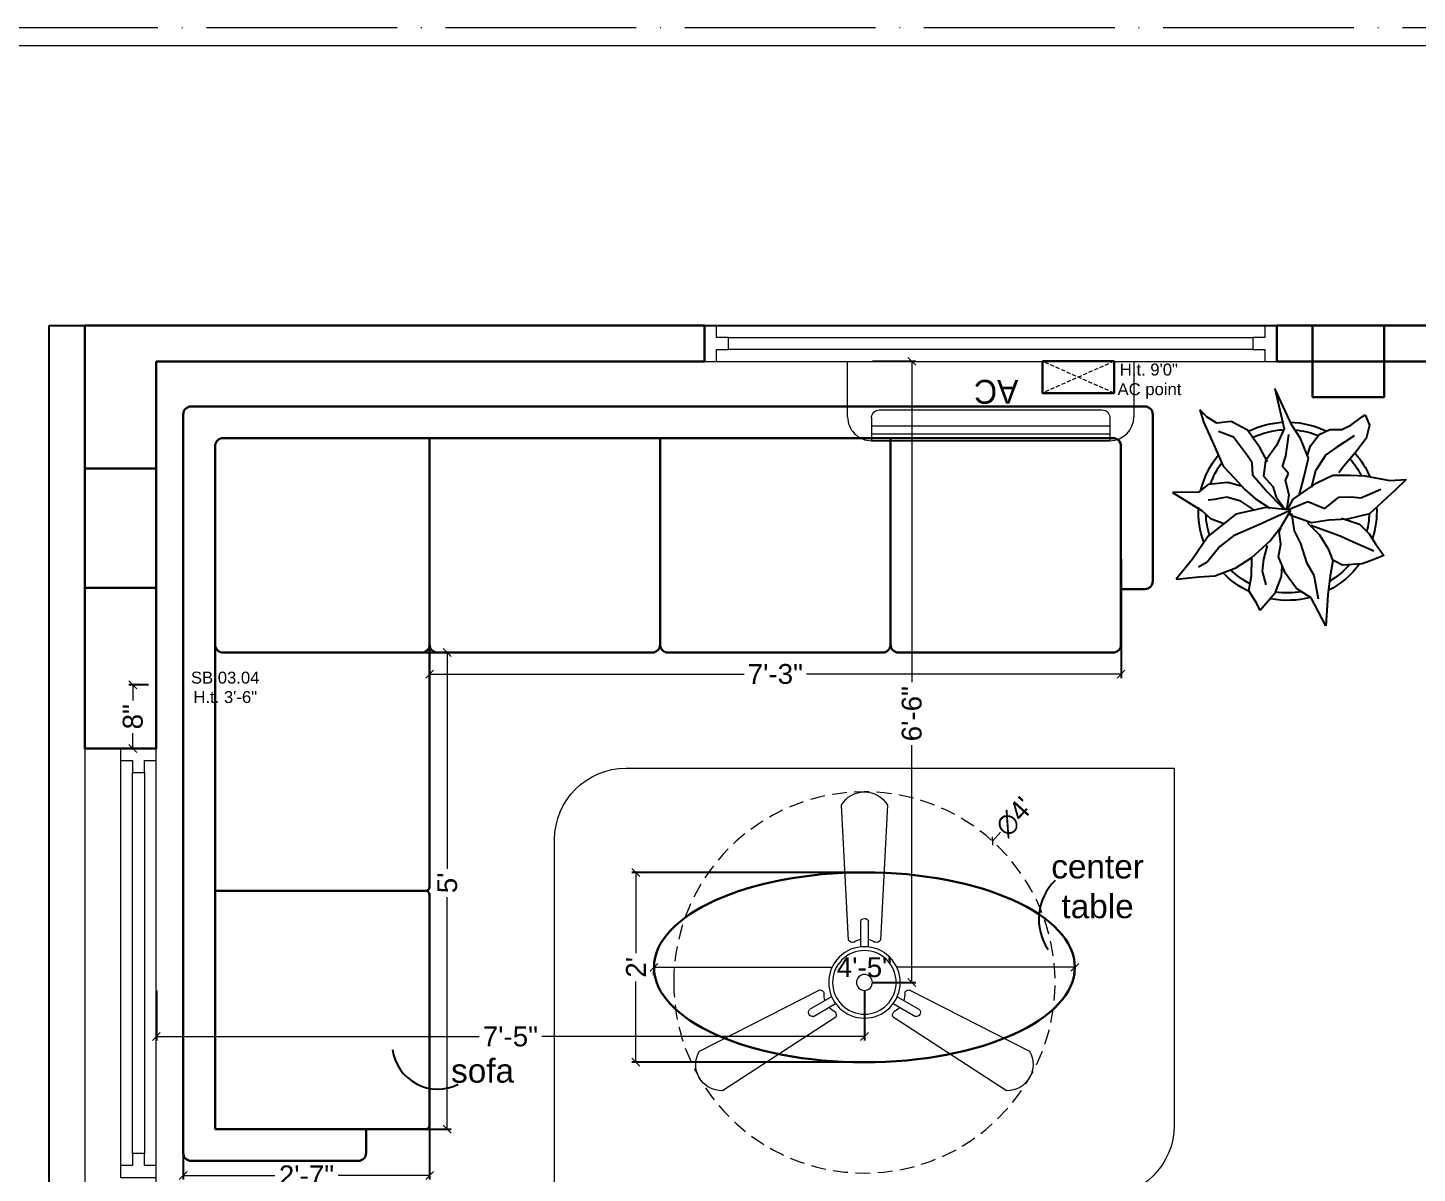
# Model space of a CAD drawing. Header units: millimetres. Extents: x 56222 to 3066687, y -650199 to -121287.
# Drawn here: x 149337.9 to 149512.8, y -177196.7 to -177052.5 of the extents above; entities that cross this region are included whole.
import ezdxf

# ---------------------------------------------------------------- set-up
doc = ezdxf.new("R2010")
doc.units = ezdxf.units.MM
doc.header["$MEASUREMENT"] = 0
doc.header["$PDMODE"] = 35
for name, pattern in [('ACAD_ISO04W100', [30, 24, -3, 0, -3]), ('DASHED', [0.75, 0.5, -0.25]), ('DASHED2', [0.375, 0.25, -0.125])]:
    doc.linetypes.add(name, pattern=pattern)
doc.layers.get('Defpoints').update_dxf_attribs({"color": 220})
for name, color, linetype, lineweight in [('COLUMN', 1, 'Continuous', 30), ('dim05', 1, 'Continuous', 13), ('el', 7, 'Continuous', 20), ('ELEC-wires', 1, 'DASHED2', 13), ('Electrical', 84, 'Continuous', 30), ('FUR', 250, 'Continuous', 0), ('FURNITURE', 32, 'Continuous', 9), ('GROUND FLOOR', 7, 'Continuous', 9), ('Labelling', 1, 'Continuous', 25), ('SECOND FLOOR', 7, 'Continuous', 9), ('SECOND FLOOR  ( PLINE )', 251, 'Continuous', 30), ('SECOND FLOOR ( DW_RAIL )', 7, 'Continuous', 9), ('Text', 7, 'Continuous', 15), ('wall', 7, 'Continuous', 30), ('XX~SLAB ( BEAM )~ ( DIM )', 7, 'Continuous', 9)]:
    doc.layers.add(name, color=color, linetype=linetype, lineweight=lineweight)
doc.layers.add('XX~SLAB ( PLINE )', color=251, linetype='Continuous', plot=False)
doc.styles.add('Arial', font='arial.ttf')
doc.styles.add('century g', font='GOTHIC.TTF')
doc.styles.get("Standard").update_dxf_attribs({"font": 'arial.ttf', "height": 6})
doc.styles.add('style4', font='ARIALN.TTF')
doc.styles.add('TEXT', font='eurr____.ttf')
doc.dimstyles.new('Archana', dxfattribs={"dimtxt": 2, "dimasz": 0.75, "dimexe": 0.5, "dimexo": 0.5, "dimgap": 0, "dimtad": 0, "dimzin": 0, "dimdsep": 46, "dimlunit": 4, "dimtxsty": 'century g', "dimblk": 'OBLIQUE', "dimcen": 0, "dimdle": 1, "dimclrd": 256, "dimclre": 256, "dimclrt": 256, "dimadec": 0, "dimazin": 0, "dimtfac": 1, "dimtofl": 0, "dimtmove": 1, "dimatfit": 3, "dimfxl": 1, "dimfxlon": 1, "dimtolj": 1, "dimtzin": 0, "dimlwd": -1, "dimlwe": -1, "dimarcsym": 0})
doc.dimstyles.new('ISO-25', dxfattribs={"dimtxt": 2.5, "dimasz": 1, "dimexe": 0.5, "dimexo": 1, "dimtad": 0, "dimdec": 1, "dimlunit": 4, "dimtxsty": 'Standard', "dimblk": 'OBLIQUE', "dimcen": 2.5, "dimclrd": 1, "dimclre": 1, "dimclrt": 5, "dimadec": 0, "dimazin": 0, "dimtfac": 1, "dimtdec": 1, "dimtmove": 0, "dimatfit": 3, "dimfxl": 1, "dimlwd": -1, "dimarcsym": 0})

# ---------------------------------------------------------------- blocks, each defined once
blk = doc.blocks.new('_Oblique')
at = {"layer": 'wall', "color": 0, "lineweight": -2}
blk.add_line((-0.5, -0.5), (0.5, 0.5), dxfattribs=at)
blk = doc.blocks.new('*D714')
at = {"layer": 'Defpoints', "color": 0, "transparency": 16777216}
for p in [(149379.91, -177131.12), (149390.72, -177131.12), (149379.91, -177191.12)]:
    blk.add_point(p, dxfattribs=at)
at = {"layer": 'dim05', "color": 1, "linetype": 'Continuous', "lineweight": -2, "transparency": 16777216}
for p, q in [((149380.91, -177131.12), (149391.22, -177131.12)), ((149380.91, -177191.12), (149391.22, -177191.12))]:
    blk.add_line(p, q, dxfattribs=at)
at = {"layer": 'dim05', "color": 1, "linetype": 'Continuous', "transparency": 16777216}
for p, q in [((149390.72, -177131.12), (149390.72, -177158.35)), ((149390.72, -177191.12), (149390.72, -177161.9))]:
    blk.add_line(p, q, dxfattribs=at)
at = {"layer": 'dim05', "color": 1, "transparency": 16777216}
for p, rotation in [((149390.72, -177131.12), 90), ((149390.72, -177191.12), 270)]:
    blk.add_blockref('_Oblique', p, dxfattribs=dict(at, rotation=rotation))
at = {"layer": 'dim05', "color": 5, "lineweight": 25, "transparency": 16777216, "insert": (149390.72, -177160.12), "char_height": 2.5, "attachment_point": 5, "rotation": 90, "style": 'Arial'}
blk.add_mtext("5'", dxfattribs=at)
blk = doc.blocks.new('*D715')
at = {"layer": 'Defpoints', "color": 0, "transparency": 16777216}
for p in [(149475.5, -177118.37), (149388.5, -177133.83), (149475.5, -177133.83)]:
    blk.add_point(p, dxfattribs=at)
at = {"layer": 'dim05', "color": 1, "linetype": 'Continuous', "lineweight": -2, "transparency": 16777216}
for p, q in [((149475.5, -177119.37), (149475.5, -177134.33)), ((149388.5, -177132.83), (149388.5, -177133.33))]:
    blk.add_line(p, q, dxfattribs=at)
at = {"layer": 'dim05', "color": 1, "linetype": 'Continuous', "transparency": 16777216}
for p, q in [((149388.5, -177133.83), (149428.06, -177133.83)), ((149475.5, -177133.83), (149435.94, -177133.83))]:
    blk.add_line(p, q, dxfattribs=at)
at = {"layer": 'dim05', "color": 1, "transparency": 16777216, "rotation": 180}
blk.add_blockref('_Oblique', (149388.5, -177133.83), dxfattribs=at)
at = {"layer": 'dim05', "color": 1, "transparency": 16777216}
blk.add_blockref('_Oblique', (149475.5, -177133.83), dxfattribs=at)
at = {"layer": 'dim05', "color": 5, "lineweight": 25, "transparency": 16777216, "insert": (149432, -177133.83), "char_height": 2.5, "attachment_point": 5, "style": 'Arial'}
blk.add_mtext('7\'-3"', dxfattribs=at)
blk = doc.blocks.new('*D716')
at = {"layer": 'Defpoints', "color": 0, "transparency": 16777216}
for p in [(149357.5, -177184.74), (149388.5, -177186.19), (149388.5, -177196.95)]:
    blk.add_point(p, dxfattribs=at)
at = {"layer": 'dim05', "color": 1, "linetype": 'Continuous', "lineweight": -2, "transparency": 16777216}
for p, q in [((149357.5, -177185.74), (149357.5, -177197.45)), ((149388.5, -177187.19), (149388.5, -177197.45))]:
    blk.add_line(p, q, dxfattribs=at)
at = {"layer": 'dim05', "color": 1, "linetype": 'Continuous', "transparency": 16777216}
for p, q in [((149357.5, -177196.95), (149369.03, -177196.95)), ((149388.5, -177196.95), (149376.97, -177196.95))]:
    blk.add_line(p, q, dxfattribs=at)
at = {"layer": 'dim05', "color": 1, "transparency": 16777216, "rotation": 180}
blk.add_blockref('_Oblique', (149357.5, -177196.95), dxfattribs=at)
at = {"layer": 'dim05', "color": 1, "transparency": 16777216}
blk.add_blockref('_Oblique', (149388.5, -177196.95), dxfattribs=at)
at = {"layer": 'dim05', "color": 5, "lineweight": 25, "transparency": 16777216, "insert": (149373, -177196.95), "char_height": 2.5, "attachment_point": 5, "style": 'Arial'}
blk.add_mtext('2\'-7"', dxfattribs=at)
blk = doc.blocks.new('*D717')
at = {"layer": 'Defpoints', "color": 0, "transparency": 16777216}
for p in [(149416.73, -177170.75), (149469.69, -177170.75), (149469.69, -177170.75)]:
    blk.add_point(p, dxfattribs=at)
at = {"layer": 'dim05', "color": 1, "linetype": 'Continuous', "transparency": 16777216}
for p, q in [((149416.73, -177170.75), (149439.21, -177170.75)), ((149469.69, -177170.75), (149447.21, -177170.75))]:
    blk.add_line(p, q, dxfattribs=at)
at = {"layer": 'dim05', "color": 1, "linetype": 'Continuous', "lineweight": -2, "transparency": 16777216}
for p, q in [((149416.73, -177171.75), (149416.73, -177171.25)), ((149469.69, -177171.75), (149469.69, -177171.25))]:
    blk.add_line(p, q, dxfattribs=at)
at = {"layer": 'dim05', "color": 1, "transparency": 16777216, "rotation": 180}
blk.add_blockref('_Oblique', (149416.73, -177170.75), dxfattribs=at)
at = {"layer": 'dim05', "color": 1, "transparency": 16777216}
blk.add_blockref('_Oblique', (149469.69, -177170.75), dxfattribs=at)
at = {"layer": 'dim05', "color": 5, "lineweight": 25, "transparency": 16777216, "insert": (149443.21, -177170.75), "char_height": 2.5, "attachment_point": 5, "style": 'Arial'}
blk.add_mtext('4\'-5"', dxfattribs=at)
blk = doc.blocks.new('*D718')
at = {"layer": 'Defpoints', "color": 0, "transparency": 16777216}
for p in [(149443.21, -177158.8), (149414.46, -177182.71), (149443.21, -177182.71)]:
    blk.add_point(p, dxfattribs=at)
at = {"layer": 'dim05', "color": 1, "linetype": 'Continuous', "lineweight": -2, "transparency": 16777216}
for p, q in [((149442.21, -177158.8), (149413.96, -177158.8)), ((149442.21, -177182.71), (149413.96, -177182.71))]:
    blk.add_line(p, q, dxfattribs=at)
at = {"layer": 'dim05', "color": 1, "linetype": 'Continuous', "transparency": 16777216}
for p, q in [((149414.46, -177158.8), (149414.46, -177168.96)), ((149414.46, -177182.71), (149414.46, -177172.55))]:
    blk.add_line(p, q, dxfattribs=at)
at = {"layer": 'dim05', "color": 1, "transparency": 16777216}
for p, rotation in [((149414.46, -177158.8), 90), ((149414.46, -177182.71), 270)]:
    blk.add_blockref('_Oblique', p, dxfattribs=dict(at, rotation=rotation))
at = {"layer": 'dim05', "color": 5, "lineweight": 25, "transparency": 16777216, "insert": (149414.46, -177170.75), "char_height": 2.5, "attachment_point": 5, "rotation": 90, "style": 'Arial'}
blk.add_mtext("2'", dxfattribs=at)
blk = doc.blocks.new('ARPLS010')
at = {"linetype": 'ByBlock'}
for p, q in [((0.1786, 0.6656), (0.1209, 0.6046)), ((0.1737, 0.5731), (0.1786, 0.6656)), ((0.1209, 0.6046), (-0.013, 0.459)), ((0.2004, 0.4323), (0.1737, 0.5731)), ((-0.2479, 0.5398), (-0.2779, 0.4665)), ((-0.1824, 0.4929), (-0.2479, 0.5398)), ((-0.2222, 0.4843), (-0.1643, 0.3469)), ((-0.1253, 0.4586), (-0.1824, 0.4929)), ((0.0907, 0.4465), (0.1252, 0.5219)), ((-0.2949, 0.4197), (-0.3016, 0.3092)), ((-0.2779, 0.4665), (-0.2949, 0.4197)), ((-0.0716, 0.4039), (-0.1253, 0.4586)), ((-0.0384, 0.3021), (-0.0716, 0.4039)), ((-0.013, 0.459), (-0.0442, 0.3355)), ((0.0767, 0.4116), (0.0907, 0.4465)), ((0.0818, 0.3579), (0.0767, 0.4116)), ((0.203, 0.3517), (0.2004, 0.4323)), ((0.4094, 0.4396), (0.3304, 0.3803)), ((0.4836, 0.4589), (0.4094, 0.4396)), ((0.5417, 0.4337), (0.4836, 0.4589)), ((0.4845, 0.3539), (0.5326, 0.4201)), ((0.5326, 0.4201), (0.5417, 0.4337)), ((-0.1643, 0.3469), (-0.1387, 0.2954)), ((-0.0442, 0.3355), (-0.0488, 0.232)), ((0.0804, 0.2882), (0.0818, 0.3579)), ((0.2038, 0.2539), (0.203, 0.3517)), ((0.2517, 0.3126), (0.2159, 0.2868)), ((0.3304, 0.3803), (0.2517, 0.3126)), ((0.4246, 0.3731), (0.3564, 0.2694)), ((0.4592, 0.3029), (0.4845, 0.3539)), ((-0.3617, 0.2404), (-0.4686, 0.226)), ((-0.2775, 0.2541), (-0.3617, 0.2404)), ((-0.3016, 0.3092), (-0.276, 0.2577)), ((-0.2096, 0.2272), (-0.2775, 0.2541)), ((-0.1387, 0.2954), (-0.08, 0.1306)), ((0.015, 0.2089), (0.0804, 0.2882)), ((0.1599, 0.1646), (0.2038, 0.2539)), ((0.3564, 0.2694), (0.3178, 0.2133)), ((0.4317, 0.1759), (0.4588, 0.236)), ((0.4588, 0.236), (0.4592, 0.3029)), ((-0.4686, 0.226), (-0.6429, 0.2157)), ((-0.6429, 0.2157), (-0.485, 0.1336)), ((-0.3591, 0.1484), (-0.4903, 0.1716)), ((-0.1319, 0.1798), (-0.2096, 0.2272)), ((-0.0628, 0.1105), (-0.1319, 0.1798)), ((-0.0488, 0.232), (-0.0654, 0.1352)), ((0.0559, 0.1138), (0.015, 0.2089)), ((0.0677, 0.0315), (0.1599, 0.1646)), ((0.2273, 0.1566), (0.1321, 0.1312)), ((0.3178, 0.2133), (0.2273, 0.1566)), ((0.3681, 0.1282), (0.4317, 0.1759)), ((-0.485, 0.1336), (-0.4331, 0.0508)), ((-0.2871, 0.1063), (-0.3591, 0.1484)), ((-0.1805, 0.0727), (-0.2871, 0.1063)), ((-0.0654, 0.1352), (-0.0236, 0.0176)), ((0.009, 0.0051), (0.0559, 0.1138)), ((0.0879, 0.065), (0.1871, 0.0906)), ((0.1871, 0.0906), (0.2973, 0.1164)), ((0.2973, 0.1164), (0.4079, 0.0715)), ((0.3089, 0.1092), (0.3681, 0.1282)), ((-0.4331, 0.0508), (-0.3488, -0.0105)), ((-0.1106, 0.0364), (-0.1805, 0.0727)), ((-0.0127, 0.0218), (-0.1106, 0.0364)), ((-0.0839, -0.034), (0.007, 0.0185)), ((0.0033, 0.0105), (-0.0765, -0.1604)), ((-0.0236, 0.0176), (0.009, 0.0051)), ((0.0056, -0.0025), (0.0677, 0.0315)), ((0.007, 0.0185), (0.0203, -0.1212)), ((0.017, -0.0025), (0.0914, 0.009)), ((0.0914, 0.009), (0.1726, -0.0113)), ((0.1726, -0.0113), (0.2116, 0.0042)), ((0.2116, 0.0042), (0.2519, -0.0297)), ((0.3086, -0.0099), (0.4301, 0.0063)), ((0.4079, 0.0715), (0.4823, 0.0239)), ((0.4823, 0.0239), (0.6892, -0.0722)), ((-0.4639, -0.073), (-0.558, -0.1523)), ((-0.3658, -0.0358), (-0.4639, -0.073)), ((-0.3061, -0.0325), (-0.3658, -0.0358)), ((-0.3488, -0.0105), (-0.2561, -0.0501)), ((-0.2561, -0.0501), (-0.1852, -0.0384)), ((-0.1852, -0.0384), (-0.1139, -0.0462)), ((-0.1682, -0.0996), (-0.0839, -0.034)), ((-0.1139, -0.0462), (-0.0933, -0.0358)), ((0.0099, -0.0141), (0.017, -0.0025)), ((0.0781, -0.0641), (0.0099, -0.0141)), ((0.0157, -0.0234), (0.1163, -0.1225)), ((0.1381, -0.0834), (0.0781, -0.0641)), ((0.2519, -0.0297), (0.3086, -0.0099)), ((0.3695, -0.0637), (0.2831, -0.1235)), ((0.4623, -0.0207), (0.3695, -0.0637)), ((0.6892, -0.0722), (0.4623, -0.0207)), ((-0.558, -0.1523), (-0.517, -0.1721)), ((-0.3357, -0.1423), (-0.413, -0.1213)), ((-0.2687, -0.1346), (-0.3357, -0.1423)), ((-0.1926, -0.1133), (-0.2687, -0.1346)), ((-0.2591, -0.1996), (-0.1682, -0.0996)), ((0.0203, -0.1212), (-0.0171, -0.2909)), ((0.0696, -0.1792), (0.0178, -0.1004)), ((0.1163, -0.1225), (0.2005, -0.1946)), ((0.1969, -0.1353), (0.1381, -0.0834)), ((0.2831, -0.1235), (0.1969, -0.1353)), ((0.2769, -0.1138), (0.3571, -0.156)), ((-0.517, -0.1721), (-0.4469, -0.2161)), ((-0.4469, -0.2161), (-0.3628, -0.2024)), ((-0.3628, -0.2024), (-0.263, -0.1997)), ((-0.3183, -0.2896), (-0.2591, -0.1996)), ((-0.0765, -0.1604), (-0.1378, -0.3036)), ((0.059, -0.2695), (0.0048, -0.1846)), ((0.1215, -0.2391), (0.0696, -0.1792)), ((0.2005, -0.1946), (0.2718, -0.1985)), ((0.2718, -0.1985), (0.3107, -0.2245)), ((0.3107, -0.2245), (0.4147, -0.3039)), ((0.3571, -0.156), (0.4546, -0.2261)), ((0.4546, -0.2261), (0.5031, -0.3171)), ((-0.3626, -0.4077), (-0.3183, -0.2896)), ((-0.1378, -0.3036), (-0.1986, -0.38)), ((-0.0171, -0.2909), (-0.1413, -0.4457)), ((0.0803, -0.3417), (0.059, -0.2695)), ((0.1845, -0.2988), (0.1215, -0.2391)), ((0.141, -0.2614), (0.1604, -0.3356)), ((0.2515, -0.3622), (0.1845, -0.2988)), ((0.4147, -0.3039), (0.4473, -0.3875)), ((-0.1986, -0.38), (-0.2867, -0.4496)), ((-0.0422, -0.4315), (-0.0708, -0.3517)), ((0.0664, -0.4074), (0.0803, -0.3417)), ((0.1604, -0.3356), (0.15, -0.4452)), ((0.3757, -0.4162), (0.2515, -0.3622)), ((0.5031, -0.3171), (0.4936, -0.3977)), ((-0.368, -0.4959), (-0.3626, -0.4077)), ((-0.2867, -0.4496), (-0.3144, -0.4984)), ((-0.1413, -0.4457), (-0.2694, -0.5334)), ((0.0016, -0.4799), (-0.0422, -0.4315)), ((0.0639, -0.4456), (0.0664, -0.4074)), ((0.15, -0.4452), (0.1056, -0.5003)), ((0.5019, -0.4722), (0.3757, -0.4162)), ((0.4936, -0.3977), (0.5278, -0.4522)), ((0.5278, -0.4522), (0.5674, -0.4935)), ((-0.3817, -0.6245), (-0.368, -0.4959)), ((-0.2694, -0.5334), (-0.3817, -0.6245)), ((0.1036, -0.6459), (0.0016, -0.4799)), ((0.1056, -0.5003), (0.1036, -0.6459)), ((0.5674, -0.4935), (0.5019, -0.4722))]:
    blk.add_line(p, q, dxfattribs=at)
for radius, start, end in [(0.5, 87.23669, 107.91539), (0.5, 126.2799, 152.70421), (0.4583, 91.65963, 104.07841), (0.5, 49.07911, 67.03241), (0.4583, 49.84606, 63.97637), (0.4583, 130.7647, 148.97893), (0.4583, 5.05171, 21.91083), (0.5, 1.37819, 25.75649), (0.5, 164.9216, 191.03024), (0.4583, 169.9629, 188.65169), (0.4583, 334.56254, 357.15322), (0.5, 333.69908, 357.5577), (0.5, 205.1623, 226.32036), (0.4583, 207.23198, 224.08187), (0.5, 283.53242, 308.87117), (0.4583, 289.26599, 306.11067), (0.4583, 252.85225, 267.71102), (0.5, 249.55297, 272.4234)]:
    blk.add_arc((0, 0), radius, start, end, dxfattribs=at)
blk = doc.blocks.new('fan')
at = {"layer": 'Electrical', "lineweight": 15, "ltscale": 20}
for p, q in [((3300835.29, -509900.78), (3300836.47, -509923.43)), ((3300841.81, -509923.43), (3300842.99, -509900.78)), ((3300838.47, -509924.57), (3300838.47, -509920.25)), ((3300839.81, -509920.28), (3300839.81, -509924.57)), ((3300831.66, -509931.77), (3300811.45, -509942.07)), ((3300866.83, -509942.07), (3300846.62, -509931.77)), ((3300829.93, -509935.08), (3300833.64, -509932.93)), ((3300834.31, -509934.09), (3300830.57, -509936.25)), ((3300847.68, -509936.23), (3300843.97, -509934.09)), ((3300844.64, -509932.93), (3300848.38, -509935.09)), ((3300815.3, -509948.74), (3300834.33, -509936.39)), ((3300843.95, -509936.39), (3300862.98, -509948.74))]:
    blk.add_line(p, q, dxfattribs=at)
at = {"layer": 'Electrical', "linetype": 'DASHED', "lineweight": 15, "ltscale": 5}
blk.add_circle((3300839.14, -509930.53), 32, dxfattribs=at)
at = {"layer": 'Electrical', "lineweight": 15, "ltscale": 20}
for centre, major_axis, start_param, end_param in [((3300839.14, -509902.94), (3.12, 3.12), -0.272136, 1.842967), ((3300839.13, -509920.5), (0.501, 0.501), -0.465536, 1.983618), ((3300839.14, -509930.53), (4.24, -4.24), 3.14161, 9.424795), ((3300839.14, -509930.53), (3.77, -3.77), 1.749190548672175e-05, 6.283202799085073), ((3300837.1, -509923.08), (0.51, 0.51), 2.863014, 4.257784), ((3300839.14, -509926.42), (2.27, -2.27), 2.565057, 2.951308), ((3300839.14, -509926.42), (2.27, 2.27), 0.19032, 0.57657), ((3300841.18, -509923.08), (0.51, -0.51), 5.167028, 6.561799), ((3300839.14, -509930.53), (0.943, 0.943), 1.570814, 7.853999), ((3300831.67, -509932.49), (0.51, -0.51), 0.978238, 2.373008), ((3300835.59, -509932.58), (2.27, -2.27), 3.855511, 4.241762), ((3300842.69, -509932.58), (2.27, 2.27), 5.183051, 5.569301), ((3300846.61, -509932.49), (0.51, -0.51), 2.339416, 3.734186), ((3300835.59, -509932.58), (2.27, -2.27), 4.659452, 5.045703), ((3300842.69, -509932.58), (2.27, 2.27), 4.37911, 4.765361), ((3300830.46, -509935.55), (0.501, -0.501), 3.199655, 5.648809), ((3300833.71, -509936.02), (0.51, 0.51), -1.325776, 0.068994), ((3300844.57, -509936.02), (0.51, -0.51), 3.072633, 4.467404), ((3300847.83, -509935.54), (0.501, 0.501), 3.723254, 6.172408), ((3300815.25, -509944.32), (3.12, -3.12), 3.393055, 5.508159), ((3300863.03, -509944.32), (3.12, -3.12), 5.48745, 7.602554)]:
    blk.add_ellipse(centre, major_axis=major_axis, ratio=1, start_param=start_param, end_param=end_param, dxfattribs=at)
blk = doc.blocks.new('*D857')
at = {"layer": 'Defpoints', "color": 0, "transparency": 16777216}
for p in [(149459.32, -177154.86), (149427.1, -177190.44)]:
    blk.add_point(p, dxfattribs=at)
at = {"layer": 'dim05', "transparency": 16777216}
blk.add_line((149460.33, -177153.75), (149459.32, -177154.86), dxfattribs=at)
at = {"layer": 'dim05', "transparency": 16777216, "xscale": 0.75, "yscale": 0.75, "zscale": 0.75, "rotation": 227.8301719994479}
blk.add_blockref('_Oblique', (149459.32, -177154.86), dxfattribs=at)
at = {"layer": 'dim05', "color": 5, "lineweight": 25, "transparency": 16777216, "insert": (149462.09, -177151.81), "char_height": 2.5, "attachment_point": 5, "rotation": 47.8302, "style": 'century g'}
blk.add_mtext("\\A1;∅4'", dxfattribs=at)
blk = doc.blocks.new('*D859')
at = {"layer": 'Defpoints', "color": 0, "transparency": 16777216}
for p in [(149443.21, -177094.45, -0.13), (149449.17, -177094.45), (149443.21, -177172.65, -0.13)]:
    blk.add_point(p, dxfattribs=at)
at = {"layer": 'dim05', "color": 1, "linetype": 'Continuous', "lineweight": -2, "transparency": 16777216}
for p, q in [((149444.21, -177094.45), (149449.67, -177094.45)), ((149444.21, -177172.65), (149449.67, -177172.65))]:
    blk.add_line(p, q, dxfattribs=at)
at = {"layer": 'dim05', "color": 1, "linetype": 'Continuous', "transparency": 16777216}
for p, q in [((149449.17, -177094.45), (149449.17, -177134.86)), ((149449.17, -177172.65), (149449.17, -177142.77))]:
    blk.add_line(p, q, dxfattribs=at)
at = {"layer": 'dim05', "color": 1, "transparency": 16777216}
for p, rotation in [((149449.17, -177094.45), 90), ((149449.17, -177172.65), 270)]:
    blk.add_blockref('_Oblique', p, dxfattribs=dict(at, rotation=rotation))
at = {"layer": 'dim05', "color": 5, "lineweight": 25, "transparency": 16777216, "insert": (149449.17, -177138.82), "char_height": 2.5, "attachment_point": 5, "rotation": 90, "style": 'Arial'}
blk.add_mtext('6\'-6"', dxfattribs=at)
blk = doc.blocks.new('*D860')
at = {"layer": 'Defpoints', "color": 0, "transparency": 16777216}
for p in [(149354.11, -177172.65, -0.13), (149443.21, -177172.65, -0.13), (149354.11, -177179.47)]:
    blk.add_point(p, dxfattribs=at)
at = {"layer": 'dim05', "color": 1, "linetype": 'Continuous', "lineweight": -2, "transparency": 16777216}
for p, q in [((149354.11, -177173.65), (149354.11, -177179.97)), ((149443.21, -177173.65), (149443.21, -177179.97))]:
    blk.add_line(p, q, dxfattribs=at)
at = {"layer": 'dim05', "color": 1, "linetype": 'Continuous', "transparency": 16777216}
for p, q in [((149354.11, -177179.47), (149394.72, -177179.47)), ((149443.21, -177179.47), (149402.6, -177179.47))]:
    blk.add_line(p, q, dxfattribs=at)
at = {"layer": 'dim05', "color": 1, "transparency": 16777216, "rotation": 180}
blk.add_blockref('_Oblique', (149354.11, -177179.47), dxfattribs=at)
at = {"layer": 'dim05', "color": 1, "transparency": 16777216}
blk.add_blockref('_Oblique', (149443.21, -177179.47), dxfattribs=at)
at = {"layer": 'dim05', "color": 5, "lineweight": 25, "transparency": 16777216, "insert": (149398.66, -177179.47), "char_height": 2.5, "attachment_point": 5, "style": 'Arial'}
blk.add_mtext('7\'-5"', dxfattribs=at)
blk = doc.blocks.new('*D866')
at = {"layer": 'Defpoints', "color": 0, "transparency": 16777216}
for p in [(149351.15, -177135.2), (149354.11, -177135.2, -0.13), (149354.11, -177143.2, -0.13)]:
    blk.add_point(p, dxfattribs=at)
at = {"layer": 'dim05', "color": 1, "linetype": 'Continuous', "lineweight": -2, "transparency": 16777216}
for p, q in [((149353.11, -177135.2), (149350.65, -177135.2)), ((149353.11, -177143.2), (149350.65, -177143.2))]:
    blk.add_line(p, q, dxfattribs=at)
at = {"layer": 'dim05', "color": 1, "linetype": 'Continuous', "transparency": 16777216}
for p, q in [((149351.15, -177135.2), (149351.15, -177137.14)), ((149351.15, -177143.2), (149351.15, -177141.27))]:
    blk.add_line(p, q, dxfattribs=at)
at = {"layer": 'dim05', "color": 1, "transparency": 16777216}
for p, rotation in [((149351.15, -177135.2), 90), ((149351.15, -177143.2), 270)]:
    blk.add_blockref('_Oblique', p, dxfattribs=dict(at, rotation=rotation))
at = {"layer": 'dim05', "color": 5, "lineweight": 25, "transparency": 16777216, "insert": (149351.15, -177139.2), "char_height": 2.5, "attachment_point": 5, "rotation": 90, "style": 'Arial'}
blk.add_mtext('8"', dxfattribs=at)
blk = doc.blocks.new('ac paln')
at = {"layer": 'Electrical', "lineweight": 15}
for p, q in [((389238.69, -37646.36), (389238.69, -37610.34)), ((389238.69, -37610.34), (389245.67, -37610.34)), ((389245.81, -37613.35), (389248.68, -37613.35)), ((389246.82, -37643.35), (389246.82, -37613.35)), ((389247.82, -37643.35), (389247.82, -37613.35)), ((389248.68, -37613.35), (389248.68, -37643.35)), ((389248.68, -37643.35), (389248.68, -37613.35)), ((389244.81, -37642.35), (389244.81, -37614.35)), ((389245.81, -37643.35), (389248.68, -37643.35)), ((389248.68, -37643.35), (389248.68, -37643.35)), ((389245.67, -37646.36), (389238.69, -37646.36))]:
    blk.add_line(p, q, dxfattribs=at)
for centre, start, end in [((389245.67, -37613.35), 0, 90), ((389245.67, -37643.35), 270, 0)]:
    blk.add_arc(centre, 3.01, start, end, dxfattribs=at)
at = {"layer": 'Electrical', "lineweight": 15, "extrusion": (0, 0, -1)}
for centre, start_param, end_param in [((389245.81, -37614.35), -0.785398, 0.785398), ((389245.81, -37642.35), 3.926991, 5.497787)]:
    blk.add_ellipse(centre, major_axis=(-0.71, 0.71), ratio=1, start_param=start_param, end_param=end_param, dxfattribs=at)
at = {"layer": 'Text', "style": 'TEXT'}
blk.add_text('AC', height=3, rotation=270, dxfattribs=at).set_placement((389241.02, -37624.87))
blk = doc.blocks.new('6616')
at = {"color": 242, "linetype": 'DASHED', "true_color": 0xcd2027}
for p, q in [((386784.79, -36915.77), (386775.78, -36911.78)), ((386784.79, -36911.78), (386775.78, -36915.77))]:
    blk.add_line(p, q, dxfattribs=at)
at = {"layer": 'ELEC-wires', "color": 5, "linetype": 'ByBlock', "lineweight": 30, "ltscale": 4}
blk.add_lwpolyline([(386775.78, -36911.78), (386784.79, -36911.78), (386784.79, -36915.77), (386775.78, -36915.77)], close=True, dxfattribs=at)

msp = doc.modelspace()

# ---------------------------------------------------------------- linework, layer by layer
at = {"layer": 'COLUMN', "elevation": -0.1256}
for points in [[(149499.6053, -177089.9526), (149508.6053, -177089.9526), (149508.6053, -177098.9526), (149499.6053, -177098.9526)], [(149345.1053, -177107.9526), (149354.1053, -177107.9526), (149354.1053, -177122.9526), (149345.1053, -177122.9526)]]:
    msp.add_lwpolyline(points, close=True, dxfattribs=at)
at = {"layer": 'FUR'}
for p, q in [((149377.8247, -177100.5394, -0.1256), (149377.8247, -177100.5394, -0.1256)), ((149375.8247, -177124.1289, -0.1256), (149375.8247, -177124.1289, -0.1256))]:
    msp.add_line(p, q, dxfattribs=at)
at = {"layer": 'FURNITURE', "lineweight": 30}
for p, q in [((149357.4985, -177101.124, -0.1256), (149357.4985, -177194.124, -0.1256)), ((149478.4985, -177100.124, -0.1256), (149358.4985, -177100.124, -0.1256)), ((149479.4985, -177122.124, -0.1256), (149479.4985, -177101.124, -0.1256)), ((149361.4985, -177105.124, -0.1256), (149361.4985, -177191.124, -0.1256)), ((149474.4985, -177104.124, -0.1256), (149362.4985, -177104.124, -0.1256)), ((149388.4985, -177104.124, -0.1256), (149388.4985, -177160.624, -0.1256)), ((149417.4985, -177130.124, -0.1256), (149417.4985, -177104.124, -0.1256)), ((149446.4985, -177130.124, -0.1256), (149446.4985, -177104.124, -0.1256)), ((149475.4985, -177105.124, -0.1256), (149475.4985, -177108.124, -0.1256)), ((149475.4985, -177108.124, -0.1256), (149475.4985, -177130.124, -0.1256)), ((149478.4985, -177123.124, -0.1256), (149475.4985, -177123.124, -0.1256)), ((149362.4985, -177131.124, -0.1256), (149387.4985, -177131.124, -0.1256)), ((149416.4985, -177131.124, -0.1256), (149389.4985, -177131.124, -0.1256)), ((149418.4985, -177131.124, -0.1256), (149445.4985, -177131.124, -0.1256)), ((149474.4985, -177131.124, -0.1256), (149447.4985, -177131.124, -0.1256)), ((149361.4985, -177161.124, -0.1256), (149387.9985, -177161.124, -0.1256)), ((149388.4985, -177161.624, -0.1256), (149388.4985, -177190.624, -0.1256)), ((149361.4985, -177191.124, -0.1256), (149387.9985, -177191.124, -0.1256)), ((149380.4985, -177191.124, -0.1256), (149380.4985, -177194.124, -0.1256)), ((149358.4985, -177195.124, -0.1256), (149379.4985, -177195.124, -0.1256))]:
    msp.add_line(p, q, dxfattribs=at)
for centre, radius, start, end in [((149358.4985, -177101.124, -0.1256), 1, 90, 180), ((149478.4985, -177101.124, -0.1256), 1, 0, 90), ((149362.4985, -177105.124, -0.1256), 1, 90, 180), ((149474.4985, -177105.124, -0.1256), 1, 0, 90), ((149478.4985, -177122.124, -0.1256), 1, 270, 0), ((149362.4985, -177130.124, -0.1256), 1, 180, 270), ((149362.4985, -177130.124, -0.1256), 1, 180, 270), ((149387.4985, -177130.124, -0.1256), 1, 270, 0), ((149389.4985, -177130.124, -0.1256), 1, 180, 270), ((149416.4985, -177130.124, -0.1256), 1, 270, 0), ((149418.4985, -177130.124, -0.1256), 1, 180, 270), ((149445.4985, -177130.124, -0.1256), 1, 270, 0), ((149447.4985, -177130.124, -0.1256), 1, 180, 270), ((149474.4985, -177130.124, -0.1256), 1, 270, 0), ((149387.9985, -177160.624, -0.1256), 0.5, 270, 0), ((149387.9985, -177161.624, -0.1256), 0.5, 0, 90), ((149387.9985, -177190.624, -0.1256), 0.5, 270, 0), ((149358.4985, -177194.124, -0.1256), 1, 180, 270), ((149379.4985, -177194.124, -0.1256), 1, 270, 0)]:
    msp.add_arc(centre, radius, start, end, dxfattribs=at)
at = {"layer": 'FURNITURE', "lineweight": 30, "extrusion": (0, 0, -1)}
msp.add_ellipse((149443.2123, -177170.7542, -0.1256), major_axis=(26.4789, 0), ratio=0.45146768, dxfattribs=at)
at = {"layer": 'GROUND FLOOR'}
msp.add_line((149249.8553, -177054.7026, -0.1256), (149745.6052, -177054.7026, -0.1256), dxfattribs=at)
at = {"layer": 'GROUND FLOOR', "color": 1, "linetype": 'ACAD_ISO04W100', "elevation": -0.1256}
msp.add_lwpolyline([(149745.6052, -177052.4526), (149247.6053, -177052.4526), (149247.6053, -177514.9526), (149745.6053, -177514.9526)], dxfattribs=at)
at = {"layer": 'Labelling', "color": 1}
for centre, radius, start, end in [((149471.9825, -177164.6906, -0.1251), 6.8224, 134.211537, 214.207939), ((149389.5096, -177180.366, -0.1251), 5.7165, 187.150195, 296.984463)]:
    msp.add_arc(centre, radius, start, end, dxfattribs=at)
at = {"layer": 'SECOND FLOOR'}
for p, q in [((149345.1053, -177089.9526, -0.1256), (149745.6053, -177089.9526, -0.1256)), ((149345.1053, -177089.9526, -0.1256), (149345.1053, -177400.4526, -0.1256)), ((149423.1053, -177089.9526, -0.1256), (149423.1053, -177094.4526, -0.1256)), ((149495.1053, -177089.9526, -0.1256), (149495.1053, -177094.4526, -0.1256)), ((149354.1053, -177245.9526, -0.1256), (149354.1053, -177094.4526, -0.1256)), ((149354.1053, -177094.4526, -0.1256), (149564.1053, -177094.4526, -0.1256)), ((149354.1053, -177143.2026, -0.1256), (149345.1053, -177143.2026, -0.1256))]:
    msp.add_line(p, q, dxfattribs=at)
at = {"layer": 'SECOND FLOOR  ( PLINE )', "elevation": -0.1256}
for points in [[(149354.1053, -177094.4526), (149423.1053, -177094.4526), (149423.1053, -177089.9526), (149345.1053, -177089.9526), (149345.1053, -177143.2026), (149354.1053, -177143.2026)], [(149564.1053, -177250.4526), (149544.6053, -177250.4526), (149544.6053, -177245.9526), (149564.1053, -177245.9526), (149564.1053, -177094.4526), (149495.1053, -177094.4526), (149495.1053, -177089.9526), (149640.6045, -177089.9526), (149640.6045, -177094.4526), (149568.6053, -177094.4526), (149568.6053, -177245.9526), (149589.6053, -177245.9526), (149589.6053, -177250.4526), (149568.6053, -177250.4526)]]:
    msp.add_lwpolyline(points, close=True, dxfattribs=at)
at = {"layer": 'SECOND FLOOR ( DW_RAIL )', "color": 3, "elevation": -0.1256}
msp.add_lwpolyline([(149495.1053, -177089.9526), (149493.6053, -177089.9526), (149493.6053, -177091.4526), (149492.1053, -177091.4526), (149492.1053, -177092.9526), (149426.1053, -177092.9526), (149426.1053, -177091.4526), (149424.6053, -177091.4526), (149424.6053, -177089.9526), (149423.1053, -177089.9526), (149423.1053, -177094.4526), (149424.6053, -177094.4526), (149424.6053, -177092.9526), (149426.1053, -177092.9526), (149426.1053, -177091.4526), (149492.1053, -177091.4526), (149492.1053, -177092.9526), (149493.6053, -177092.9526), (149493.6053, -177094.4526), (149495.1053, -177094.4526), (149495.1053, -177089.9526), (149423.1053, -177089.9526), (149423.1053, -177094.4526), (149495.1053, -177094.4526)], close=True, dxfattribs=at)
at = {"layer": 'SECOND FLOOR ( DW_RAIL )', "elevation": -0.1256}
msp.add_lwpolyline([(149354.1053, -177197.2026), (149354.1053, -177195.7026), (149352.6053, -177195.7026), (149352.6053, -177194.2026), (149351.1053, -177194.2026), (149351.1053, -177146.2026), (149352.6053, -177146.2026), (149352.6053, -177144.7026), (149354.1053, -177144.7026), (149354.1053, -177143.2026), (149349.6053, -177143.2026), (149349.6053, -177144.7026), (149351.1053, -177144.7026), (149351.1053, -177146.2026), (149352.6053, -177146.2026), (149352.6053, -177194.2026), (149351.1053, -177194.2026), (149351.1053, -177195.7026), (149349.6053, -177195.7026), (149349.6053, -177197.2026), (149354.1053, -177197.2026), (149354.1053, -177143.2026), (149349.6053, -177143.2026), (149349.6053, -177197.2026)], close=True, dxfattribs=at)
at = {"layer": 'XX~SLAB ( BEAM )~ ( DIM )', "color": 9, "true_color": 0xc7c8ca, "elevation": -0.1256}
msp.add_lwpolyline([(149413.2232, -177145.675), (149482.2014, -177145.675), (149482.2014, -177190.6273, -0.41421356), (149473.2014, -177199.6273), (149404.2232, -177199.6273), (149404.2232, -177154.675, -0.41421356)], format="xyb", close=True, dxfattribs=at)
at = {"layer": 'XX~SLAB ( PLINE )', "elevation": -0.1256}
msp.add_lwpolyline([(149340.6053, -177089.9526), (149745.6053, -177089.9526), (149745.6053, -177400.4526), (149736.6053, -177400.4526), (149716.8006, -177400.4526), (149676.4635, -177400.4526), (149651.1053, -177400.4526), (149504.1053, -177400.4526), (149430.8617, -177400.4526), (149340.6053, -177400.4526)], close=True, dxfattribs=at)

# ---------------------------------------------------------------- block references
at = {"xscale": -22.43806280742462, "yscale": 22.43806280742462, "zscale": 22.43806280742462, "rotation": 269.893550954013}
msp.add_blockref('ARPLS010', (149496.4608, -177113.3292, -0.1256), dxfattribs=at)
at = {"layer": 'dim05', "color": 1, "lineweight": 35, "xscale": -0.7500069902881101, "yscale": 0.7500069902881101, "zscale": 0.7500069902881101}
msp.add_blockref('fan', (2625095.6413, 205278.8097, -0.1256), dxfattribs=at)
at = {"layer": 'el', "color": 18, "true_color": 0x000000, "rotation": 270}
msp.add_blockref('ac paln', (187087.4556, 212144.2353, -0.1256), dxfattribs=at)
at = {"layer": 'el', "color": 1}
msp.add_blockref('6616', (-237310.1615, -140182.6689, -0.1256), dxfattribs=at)

# ---------------------------------------------------------------- texts
at = {"layer": 'Electrical', "color": 240, "true_color": 0xed1f24, "transparency": 33554687}
for s, p in [('H.t. 9\'0"', (149475.3472, -177096.2365)), ('H.t. 3\'-6"', (149358.7728, -177137.4691, 0.1256))]:
    msp.add_text(s, height=1.5, dxfattribs=at).set_placement(p)
at = {"layer": 'Electrical', "color": 5, "transparency": 33554687}
for s, p in [('AC point', (149475.0653, -177098.7066)), ('SB 03.04', (149358.4606, -177135.0251, 0.1256))]:
    msp.add_text(s, height=1.5, dxfattribs=at).set_placement(p)
at = {"layer": 'Labelling', "color": 1, "char_height": 3, "width": 33.454272, "attachment_point": 5, "style": 'style4'}
for s, insert in [('\\A1;\\pxt6;{\\fArial|b0|i0|c0|p34;center \\P\\ptz;table}', (149472.552, -177160.5849, -0.1256)), ('\\A1;{\\fArial|b0|i0|c0|p34;sofa}', (149395.1618, -177183.7949, -0.1256))]:
    msp.add_mtext(s, dxfattribs=dict(at, insert=insert))

# ---------------------------------------------------------------- dimensions: what is measured, and where the dimension line sits
at = {"layer": 'dim05', "color": 27, "lineweight": 25, "true_color": 0x7d5120}
for base, p1, p2, picture, middle in [((149449.166, -177094.4526), (149443.2123, -177172.6511, -0.1256), (149443.2123, -177094.4526, -0.1256), '*D859', (149449.166, -177138.8165)), ((149390.7215, -177131.124, -0.1256), (149379.9126, -177191.124, -0.1256), (149379.9126, -177131.124, -0.1256), '*D714', (149390.7215, -177160.124, -0.1256))]:
    dim = msp.add_linear_dim(base=base, p1=p1, p2=p2, angle=90, dimstyle='ISO-25', override={"dimtxsty": 'Arial'}, dxfattribs=at)
    dim.commit()
    dim.dimension.update_dxf_attribs({"geometry": picture, "text_midpoint": middle, "dimtype": 160})
for base, p1, p2, override, picture, middle in [((149475.4985, -177133.8321, -0.1256), (149388.4985, -177133.8321, -0.1256), (149475.4985, -177118.3714, -0.1256), {"dimtxsty": 'Arial'}, '*D715', (149431.9985, -177133.8321, -0.1256)), ((149354.1053, -177179.4724), (149443.2123, -177172.6511, -0.1256), (149354.1053, -177172.6511, -0.1256), {"dimdec": 0, "dimtxsty": 'Arial'}, '*D860', (149398.6588, -177179.4724)), ((149388.4985, -177196.9457, -0.1256), (149357.4985, -177184.7355, -0.1256), (149388.4985, -177186.1865, -0.1256), {"dimtxsty": 'Arial'}, '*D716', (149372.9985, -177196.9457, -0.1256))]:
    dim = msp.add_linear_dim(base=base, p1=p1, p2=p2, dimstyle='ISO-25', override=override, dxfattribs=at)
    dim.commit()
    dim.dimension.update_dxf_attribs({"geometry": picture, "text_midpoint": middle})
for base, p1, p2, angle, override, picture, middle in [((149351.1542, -177135.2026), (149354.1053, -177143.2026, -0.1256), (149354.1053, -177135.2026, -0.1256), 90, {"dimtxsty": 'Arial'}, '*D866', (149351.1542, -177139.2026)), ((149414.4626, -177182.7085, -0.1256), (149443.2123, -177158.7998, -0.1256), (149443.2123, -177182.7085, -0.1256), 270, {"dimdec": 0, "dimtxsty": 'Arial'}, '*D718', (149414.4626, -177170.7542, -0.1256)), ((149469.6912, -177170.7542, -0.1256), (149416.7334, -177170.7542, -0.1256), (149469.6912, -177170.7542, -0.1256), 180, {"dimdec": 0, "dimtxsty": 'Arial'}, '*D717', (149443.2123, -177170.7542, -0.1256))]:
    dim = msp.add_linear_dim(base=base, p1=p1, p2=p2, angle=angle, dimstyle='ISO-25', override=override, dxfattribs=at)
    dim.commit()
    dim.dimension.update_dxf_attribs({"geometry": picture, "text_midpoint": middle})
dim = msp.add_diameter_dim_2p(p1=(149427.1004, -177190.4389, -0.1256), p2=(149459.3242, -177154.8633, -0.1256), dimstyle='Archana', override={"dimtxt": 2.5, "dimclrt": 5}, dxfattribs=at)
dim.commit()
dim.dimension.update_dxf_attribs({"geometry": '*D857', "text_midpoint": (149462.086, -177151.8143, -0.1256)})

doc.saveas('drawing.dxf')
